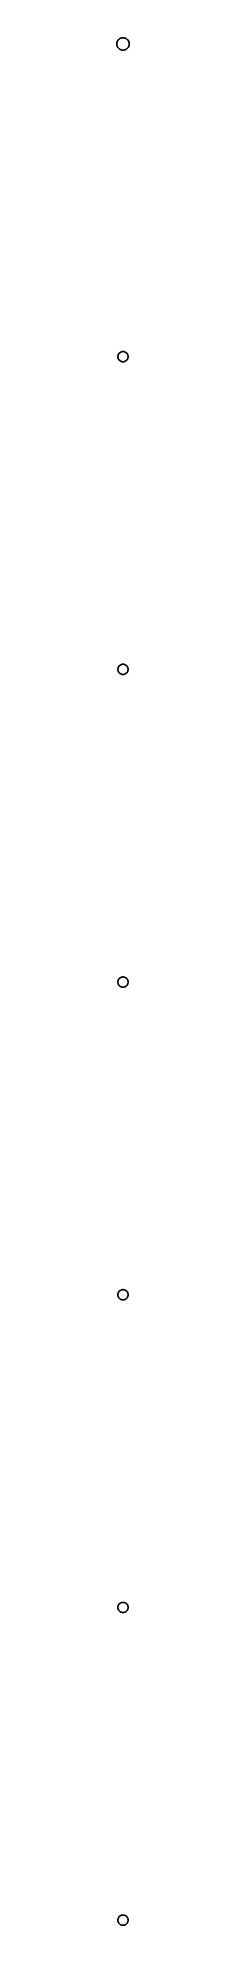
# Model space of a CAD drawing. Header units: metres. Extents: x -2 to 2, y -2 to 662.
import ezdxf

# ---------------------------------------------------------------- set-up
doc = ezdxf.new("R2010")
doc.units = ezdxf.units.M

msp = doc.modelspace()

# ---------------------------------------------------------------- linework, layer by layer
for p, q in [((-2.17097, 660.274), (-2.18823, 660)), ((-2.18823, 660), (-2.17097, 659.726)), ((-2.11948, 660.544), (-2.17097, 660.274)), ((-2.17097, 659.726), (-2.11948, 659.456)), ((-2.03456, 660.806), (-2.11948, 660.544)), ((-2.11948, 659.456), (-2.03456, 659.194)), ((-1.91756, 661.054), (-2.03456, 660.806)), ((-2.03456, 659.194), (-1.91756, 658.946)), ((-1.77031, 661.286), (-1.91756, 661.054)), ((-1.91756, 658.946), (-1.77031, 658.714)), ((-1.59515, 661.498), (-1.77031, 661.286)), ((-1.77031, 658.714), (-1.59515, 658.502)), ((-1.39482, 661.686), (-1.59515, 661.498)), ((-1.59515, 658.502), (-1.39482, 658.314)), ((-1.1725, 661.848), (-1.39482, 661.686)), ((-1.39482, 658.314), (-1.1725, 658.152)), ((-0.931702, 661.98), (-1.1725, 661.848)), ((-1.1725, 658.152), (-0.931702, 658.02)), ((-0.676193, 662.081), (-0.931702, 661.98)), ((-0.931702, 658.02), (-0.676193, 657.919)), ((-0.410019, 662.149), (-0.676193, 662.081)), ((-0.676193, 657.919), (-0.410019, 657.851)), ((-0.13739, 662.184), (-0.410019, 662.149)), ((-0.410019, 657.851), (-0.13739, 657.816)), ((0.13739, 662.184), (-0.13739, 662.184)), ((-0.13739, 657.816), (0.13739, 657.816)), ((0.410019, 662.149), (0.13739, 662.184)), ((0.13739, 657.816), (0.410019, 657.851)), ((0.676193, 662.081), (0.410019, 662.149)), ((0.410019, 657.851), (0.676193, 657.919)), ((0.931702, 661.98), (0.676193, 662.081)), ((0.676193, 657.919), (0.931702, 658.02)), ((1.1725, 661.848), (0.931702, 661.98)), ((0.931702, 658.02), (1.1725, 658.152)), ((1.39482, 661.686), (1.1725, 661.848)), ((1.1725, 658.152), (1.39482, 658.314)), ((1.59515, 661.498), (1.39482, 661.686)), ((1.39482, 658.314), (1.59515, 658.502)), ((1.77031, 661.286), (1.59515, 661.498)), ((1.59515, 658.502), (1.77031, 658.714)), ((1.91756, 661.054), (1.77031, 661.286)), ((1.77031, 658.714), (1.91756, 658.946)), ((2.03456, 660.806), (1.91756, 661.054)), ((1.91756, 658.946), (2.03456, 659.194)), ((2.11948, 660.544), (2.03456, 660.806)), ((2.03456, 659.194), (2.11948, 659.456)), ((2.17097, 660.274), (2.11948, 660.544)), ((2.11948, 659.456), (2.17097, 659.726)), ((2.18823, 660), (2.17097, 660.274)), ((2.17097, 659.726), (2.18823, 660)), ((-1.31213, 551.232), (-1.45622, 551.058)), ((-1.14735, 551.387), (-1.31213, 551.232)), ((-0.964478, 551.52), (-1.14735, 551.387)), ((-0.766388, 551.629), (-0.964478, 551.52)), ((-0.556229, 551.712), (-0.766388, 551.629)), ((-0.33728, 551.768), (-0.556229, 551.712)), ((-0.113022, 551.796), (-0.33728, 551.768)), ((0.113022, 551.796), (-0.113022, 551.796)), ((0.33728, 551.768), (0.113022, 551.796)), ((0.556229, 551.712), (0.33728, 551.768)), ((0.766388, 551.629), (0.556229, 551.712)), ((0.964478, 551.52), (0.766388, 551.629)), ((1.14735, 551.387), (0.964478, 551.52)), ((1.31213, 551.232), (1.14735, 551.387)), ((1.45622, 551.058), (1.31213, 551.232)), ((-1.7858, 550.226), (-1.79999, 550)), ((-1.79999, 550), (-1.7858, 549.774)), ((-1.74344, 550.448), (-1.7858, 550.226)), ((-1.7858, 549.774), (-1.74344, 549.552)), ((-1.67358, 550.663), (-1.74344, 550.448)), ((-1.74344, 549.552), (-1.67358, 549.337)), ((-1.57735, 550.867), (-1.67358, 550.663)), ((-1.67358, 549.337), (-1.57735, 549.133)), ((-1.45622, 551.058), (-1.57735, 550.867)), ((-1.57735, 549.133), (-1.45622, 548.942)), ((-1.45622, 548.942), (-1.31213, 548.768)), ((-1.31213, 548.768), (-1.14735, 548.613)), ((-1.14735, 548.613), (-0.964478, 548.48)), ((-0.964478, 548.48), (-0.766388, 548.371)), ((-0.766388, 548.371), (-0.556229, 548.288)), ((-0.556229, 548.288), (-0.33728, 548.232)), ((-0.33728, 548.232), (-0.113022, 548.204)), ((-0.113022, 548.204), (0.113022, 548.204)), ((0.113022, 548.204), (0.33728, 548.232)), ((0.33728, 548.232), (0.556229, 548.288)), ((0.556229, 548.288), (0.766388, 548.371)), ((0.766388, 548.371), (0.964478, 548.48)), ((0.964478, 548.48), (1.14735, 548.613)), ((1.14735, 548.613), (1.31213, 548.768)), ((1.31213, 548.768), (1.45622, 548.942)), ((1.57735, 550.867), (1.45622, 551.058)), ((1.45622, 548.942), (1.57735, 549.133)), ((1.67358, 550.663), (1.57735, 550.867)), ((1.57735, 549.133), (1.67358, 549.337)), ((1.74344, 550.448), (1.67358, 550.663)), ((1.67358, 549.337), (1.74344, 549.552)), ((1.7858, 550.226), (1.74344, 550.448)), ((1.74344, 549.552), (1.7858, 549.774)), ((1.79999, 550), (1.7858, 550.226)), ((1.7858, 549.774), (1.79999, 550)), ((-1.7858, 440.226), (-1.79999, 440)), ((-1.79999, 440), (-1.7858, 439.774)), ((-1.74344, 440.448), (-1.7858, 440.226)), ((-1.7858, 439.774), (-1.74344, 439.552)), ((-1.67358, 440.663), (-1.74344, 440.448)), ((-1.74344, 439.552), (-1.67358, 439.337)), ((-1.57735, 440.867), (-1.67358, 440.663)), ((-1.67358, 439.337), (-1.57735, 439.133)), ((-1.45622, 441.058), (-1.57735, 440.867)), ((-1.57735, 439.133), (-1.45622, 438.942)), ((-1.31213, 441.232), (-1.45622, 441.058)), ((-1.45622, 438.942), (-1.31213, 438.768)), ((-1.14735, 441.387), (-1.31213, 441.232)), ((-1.31213, 438.768), (-1.14735, 438.613)), ((-0.964478, 441.52), (-1.14735, 441.387)), ((-1.14735, 438.613), (-0.964478, 438.48)), ((-0.766388, 441.629), (-0.964478, 441.52)), ((-0.964478, 438.48), (-0.766388, 438.371)), ((-0.556229, 441.712), (-0.766388, 441.629)), ((-0.766388, 438.371), (-0.556229, 438.288)), ((-0.33728, 441.768), (-0.556229, 441.712)), ((-0.556229, 438.288), (-0.33728, 438.232)), ((-0.113022, 441.796), (-0.33728, 441.768)), ((-0.33728, 438.232), (-0.113022, 438.204)), ((0.113022, 441.796), (-0.113022, 441.796)), ((0.33728, 441.768), (0.113022, 441.796)), ((0.113022, 438.204), (0.33728, 438.232)), ((0.556229, 441.712), (0.33728, 441.768)), ((0.33728, 438.232), (0.556229, 438.288)), ((0.766388, 441.629), (0.556229, 441.712)), ((0.556229, 438.288), (0.766388, 438.371)), ((0.964478, 441.52), (0.766388, 441.629)), ((0.766388, 438.371), (0.964478, 438.48)), ((1.14735, 441.387), (0.964478, 441.52)), ((0.964478, 438.48), (1.14735, 438.613)), ((1.31213, 441.232), (1.14735, 441.387)), ((1.14735, 438.613), (1.31213, 438.768)), ((1.45622, 441.058), (1.31213, 441.232)), ((1.31213, 438.768), (1.45622, 438.942)), ((1.57735, 440.867), (1.45622, 441.058)), ((1.45622, 438.942), (1.57735, 439.133)), ((1.67358, 440.663), (1.57735, 440.867)), ((1.57735, 439.133), (1.67358, 439.337)), ((1.74344, 440.448), (1.67358, 440.663)), ((1.67358, 439.337), (1.74344, 439.552)), ((1.7858, 440.226), (1.74344, 440.448)), ((1.74344, 439.552), (1.7858, 439.774)), ((1.79999, 440), (1.7858, 440.226)), ((1.7858, 439.774), (1.79999, 440)), ((-0.113022, 438.204), (0.113022, 438.204)), ((-1.7858, 330.226), (-1.79999, 330)), ((-1.79999, 330), (-1.7858, 329.774)), ((-1.74344, 330.448), (-1.7858, 330.226)), ((-1.7858, 329.774), (-1.74344, 329.552)), ((-1.67358, 330.663), (-1.74344, 330.448)), ((-1.74344, 329.552), (-1.67358, 329.337)), ((-1.57735, 330.867), (-1.67358, 330.663)), ((-1.67358, 329.337), (-1.57735, 329.133)), ((-1.45622, 331.058), (-1.57735, 330.867)), ((-1.57735, 329.133), (-1.45622, 328.942)), ((-1.31213, 331.232), (-1.45622, 331.058)), ((-1.45622, 328.942), (-1.31213, 328.768)), ((-1.14735, 331.387), (-1.31213, 331.232)), ((-1.31213, 328.768), (-1.14735, 328.613)), ((-0.964478, 331.52), (-1.14735, 331.387)), ((-1.14735, 328.613), (-0.964478, 328.48)), ((-0.766388, 331.629), (-0.964478, 331.52)), ((-0.964478, 328.48), (-0.766388, 328.371)), ((-0.556229, 331.712), (-0.766388, 331.629)), ((-0.766388, 328.371), (-0.556229, 328.288)), ((-0.33728, 331.768), (-0.556229, 331.712)), ((-0.556229, 328.288), (-0.33728, 328.232)), ((-0.113022, 331.796), (-0.33728, 331.768)), ((-0.33728, 328.232), (-0.113022, 328.204)), ((0.113022, 331.796), (-0.113022, 331.796)), ((-0.113022, 328.204), (0.113022, 328.204)), ((0.33728, 331.768), (0.113022, 331.796)), ((0.113022, 328.204), (0.33728, 328.232)), ((0.556229, 331.712), (0.33728, 331.768)), ((0.33728, 328.232), (0.556229, 328.288)), ((0.766388, 331.629), (0.556229, 331.712)), ((0.556229, 328.288), (0.766388, 328.371)), ((0.964478, 331.52), (0.766388, 331.629)), ((0.766388, 328.371), (0.964478, 328.48)), ((1.14735, 331.387), (0.964478, 331.52)), ((0.964478, 328.48), (1.14735, 328.613)), ((1.31213, 331.232), (1.14735, 331.387)), ((1.14735, 328.613), (1.31213, 328.768)), ((1.45622, 331.058), (1.31213, 331.232)), ((1.31213, 328.768), (1.45622, 328.942)), ((1.57735, 330.867), (1.45622, 331.058)), ((1.45622, 328.942), (1.57735, 329.133)), ((1.67358, 330.663), (1.57735, 330.867)), ((1.57735, 329.133), (1.67358, 329.337)), ((1.74344, 330.448), (1.67358, 330.663)), ((1.67358, 329.337), (1.74344, 329.552)), ((1.7858, 330.226), (1.74344, 330.448)), ((1.74344, 329.552), (1.7858, 329.774)), ((1.79999, 330), (1.7858, 330.226)), ((1.7858, 329.774), (1.79999, 330)), ((-1.7858, 220.226), (-1.79999, 220)), ((-1.79999, 220), (-1.7858, 219.774)), ((-1.74344, 220.448), (-1.7858, 220.226)), ((-1.7858, 219.774), (-1.74344, 219.552)), ((-1.67358, 220.663), (-1.74344, 220.448)), ((-1.74344, 219.552), (-1.67358, 219.337)), ((-1.57735, 220.867), (-1.67358, 220.663)), ((-1.67358, 219.337), (-1.57735, 219.133)), ((-1.45622, 221.058), (-1.57735, 220.867)), ((-1.57735, 219.133), (-1.45622, 218.942)), ((-1.31213, 221.232), (-1.45622, 221.058)), ((-1.14735, 221.387), (-1.31213, 221.232)), ((-0.964478, 221.52), (-1.14735, 221.387)), ((-0.766388, 221.629), (-0.964478, 221.52)), ((-0.556229, 221.712), (-0.766388, 221.629)), ((-0.33728, 221.768), (-0.556229, 221.712)), ((-0.113022, 221.796), (-0.33728, 221.768)), ((0.113022, 221.796), (-0.113022, 221.796)), ((0.33728, 221.768), (0.113022, 221.796)), ((0.556229, 221.712), (0.33728, 221.768)), ((0.766388, 221.629), (0.556229, 221.712)), ((0.964478, 221.52), (0.766388, 221.629)), ((1.14735, 221.387), (0.964478, 221.52)), ((1.31213, 221.232), (1.14735, 221.387)), ((1.45622, 221.058), (1.31213, 221.232)), ((1.57735, 220.867), (1.45622, 221.058)), ((1.45622, 218.942), (1.57735, 219.133)), ((1.67358, 220.663), (1.57735, 220.867)), ((1.57735, 219.133), (1.67358, 219.337)), ((1.74344, 220.448), (1.67358, 220.663)), ((1.67358, 219.337), (1.74344, 219.552)), ((1.7858, 220.226), (1.74344, 220.448)), ((1.74344, 219.552), (1.7858, 219.774)), ((1.79999, 220), (1.7858, 220.226)), ((1.7858, 219.774), (1.79999, 220)), ((-1.45622, 218.942), (-1.31213, 218.768)), ((-1.31213, 218.768), (-1.14735, 218.613)), ((-1.14735, 218.613), (-0.964478, 218.48)), ((-0.964478, 218.48), (-0.766388, 218.371)), ((-0.766388, 218.371), (-0.556229, 218.288)), ((-0.556229, 218.288), (-0.33728, 218.232)), ((-0.33728, 218.232), (-0.113022, 218.204)), ((-0.113022, 218.204), (0.113022, 218.204)), ((0.113022, 218.204), (0.33728, 218.232)), ((0.33728, 218.232), (0.556229, 218.288)), ((0.556229, 218.288), (0.766388, 218.371)), ((0.766388, 218.371), (0.964478, 218.48)), ((0.964478, 218.48), (1.14735, 218.613)), ((1.14735, 218.613), (1.31213, 218.768)), ((1.31213, 218.768), (1.45622, 218.942)), ((-1.7858, 110.226), (-1.79999, 110)), ((-1.79999, 110), (-1.7858, 109.774)), ((-1.74344, 110.448), (-1.7858, 110.226)), ((-1.7858, 109.774), (-1.74344, 109.552)), ((-1.67358, 110.663), (-1.74344, 110.448)), ((-1.74344, 109.552), (-1.67358, 109.337)), ((-1.57735, 110.867), (-1.67358, 110.663)), ((-1.67358, 109.337), (-1.57735, 109.133)), ((-1.45622, 111.058), (-1.57735, 110.867)), ((-1.57735, 109.133), (-1.45622, 108.942)), ((-1.31213, 111.232), (-1.45622, 111.058)), ((-1.45622, 108.942), (-1.31213, 108.768)), ((-1.14735, 111.387), (-1.31213, 111.232)), ((-1.31213, 108.768), (-1.14735, 108.613)), ((-0.964478, 111.52), (-1.14735, 111.387)), ((-1.14735, 108.613), (-0.964478, 108.48)), ((-0.766388, 111.629), (-0.964478, 111.52)), ((-0.964478, 108.48), (-0.766388, 108.371)), ((-0.556229, 111.712), (-0.766388, 111.629)), ((-0.766388, 108.371), (-0.556229, 108.288)), ((-0.33728, 111.768), (-0.556229, 111.712)), ((-0.556229, 108.288), (-0.33728, 108.232)), ((-0.113022, 111.796), (-0.33728, 111.768)), ((-0.33728, 108.232), (-0.113022, 108.204)), ((0.113022, 111.796), (-0.113022, 111.796)), ((-0.113022, 108.204), (0.113022, 108.204)), ((0.33728, 111.768), (0.113022, 111.796)), ((0.113022, 108.204), (0.33728, 108.232)), ((0.556229, 111.712), (0.33728, 111.768)), ((0.33728, 108.232), (0.556229, 108.288)), ((0.766388, 111.629), (0.556229, 111.712)), ((0.556229, 108.288), (0.766388, 108.371)), ((0.964478, 111.52), (0.766388, 111.629)), ((0.766388, 108.371), (0.964478, 108.48)), ((1.14735, 111.387), (0.964478, 111.52)), ((0.964478, 108.48), (1.14735, 108.613)), ((1.31213, 111.232), (1.14735, 111.387)), ((1.14735, 108.613), (1.31213, 108.768)), ((1.45622, 111.058), (1.31213, 111.232)), ((1.31213, 108.768), (1.45622, 108.942)), ((1.57735, 110.867), (1.45622, 111.058)), ((1.45622, 108.942), (1.57735, 109.133)), ((1.67358, 110.663), (1.57735, 110.867)), ((1.57735, 109.133), (1.67358, 109.337)), ((1.74344, 110.448), (1.67358, 110.663)), ((1.67358, 109.337), (1.74344, 109.552)), ((1.7858, 110.226), (1.74344, 110.448)), ((1.74344, 109.552), (1.7858, 109.774)), ((1.79999, 110), (1.7858, 110.226)), ((1.7858, 109.774), (1.79999, 110)), ((-1.7858, 0.225586), (-1.79999, 0)), ((-1.79999, 0), (-1.7858, -0.225586)), ((-1.74344, 0.447632), (-1.7858, 0.225586)), ((-1.67358, 0.662613), (-1.74344, 0.447632)), ((-1.57735, 0.867142), (-1.67358, 0.662613)), ((-1.45622, 1.058), (-1.57735, 0.867142)), ((-1.31213, 1.23218), (-1.45622, 1.058)), ((-1.14735, 1.38692), (-1.31213, 1.23218)), ((-0.964478, 1.51978), (-1.14735, 1.38692)), ((-0.766388, 1.62868), (-0.964478, 1.51978)), ((-0.556229, 1.7119), (-0.766388, 1.62868)), ((-0.33728, 1.76811), (-0.556229, 1.7119)), ((-0.113022, 1.79645), (-0.33728, 1.76811)), ((0.113022, 1.79645), (-0.113022, 1.79645)), ((0.33728, 1.76811), (0.113022, 1.79645)), ((0.556229, 1.7119), (0.33728, 1.76811)), ((0.766388, 1.62868), (0.556229, 1.7119)), ((0.964478, 1.51978), (0.766388, 1.62868)), ((1.14735, 1.38692), (0.964478, 1.51978)), ((1.31213, 1.23218), (1.14735, 1.38692)), ((1.45622, 1.058), (1.31213, 1.23218)), ((1.57735, 0.867142), (1.45622, 1.058)), ((1.67358, 0.662613), (1.57735, 0.867142)), ((1.74344, 0.447632), (1.67358, 0.662613)), ((1.7858, 0.225586), (1.74344, 0.447632)), ((1.79999, 0), (1.7858, 0.225586)), ((1.7858, -0.225586), (1.79999, 0)), ((-1.7858, -0.225586), (-1.74344, -0.447632)), ((-1.74344, -0.447632), (-1.67358, -0.662613)), ((-1.67358, -0.662613), (-1.57735, -0.867142)), ((-1.57735, -0.867142), (-1.45622, -1.058)), ((-1.45622, -1.058), (-1.31213, -1.23218)), ((-1.31213, -1.23218), (-1.14735, -1.38692)), ((-1.14735, -1.38692), (-0.964478, -1.51978)), ((-0.964478, -1.51978), (-0.766388, -1.62868)), ((-0.766388, -1.62868), (-0.556229, -1.7119)), ((-0.556229, -1.7119), (-0.33728, -1.76811)), ((-0.33728, -1.76811), (-0.113022, -1.79645)), ((-0.113022, -1.79645), (0.113022, -1.79645)), ((0.113022, -1.79645), (0.33728, -1.76811)), ((0.33728, -1.76811), (0.556229, -1.7119)), ((0.556229, -1.7119), (0.766388, -1.62868)), ((0.766388, -1.62868), (0.964478, -1.51978)), ((0.964478, -1.51978), (1.14735, -1.38692)), ((1.14735, -1.38692), (1.31213, -1.23218)), ((1.31213, -1.23218), (1.45622, -1.058)), ((1.45622, -1.058), (1.57735, -0.867142)), ((1.57735, -0.867142), (1.67358, -0.662613)), ((1.67358, -0.662613), (1.74344, -0.447632)), ((1.74344, -0.447632), (1.7858, -0.225586))]:
    msp.add_line(p, q)

doc.saveas('drawing.dxf')
